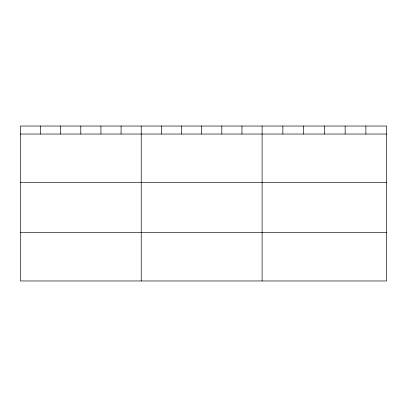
<?xml version="1.0" encoding="UTF-8"?>
<svg xmlns="http://www.w3.org/2000/svg" width="407" height="407" viewBox="0 0 407 407"><rect width="100%" height="100%" fill="white"/><g stroke="black" fill="none" stroke-linecap="round" stroke-linejoin="round"><path stroke-width="0.61" d="M386.65 134.04L386.65 280.967L20.35 280.967L20.35 126.033L386.65 126.033L386.65 134.04L20.35 134.04M20.35 182.529L386.65 182.529M20.35 232.483L386.65 232.483M365.893 126.033L365.893 134.04M345.136 126.033L345.136 134.04M324.379 126.033L324.379 134.04M303.622 126.033L303.622 134.04M282.865 126.033L282.865 134.04M262.108 126.033L262.108 280.967M241.962 126.033L241.962 134.04M221.815 126.033L221.815 134.04M201.668 126.033L201.668 134.04M181.522 126.033L181.522 134.04M161.376 126.033L161.376 134.04M141.229 126.033L141.229 280.967M121.083 126.033L121.083 134.04M100.936 126.033L100.936 134.04M80.79 126.033L80.79 134.04M60.643 126.033L60.643 134.04M40.496 126.033L40.496 134.04"/></g></svg>
